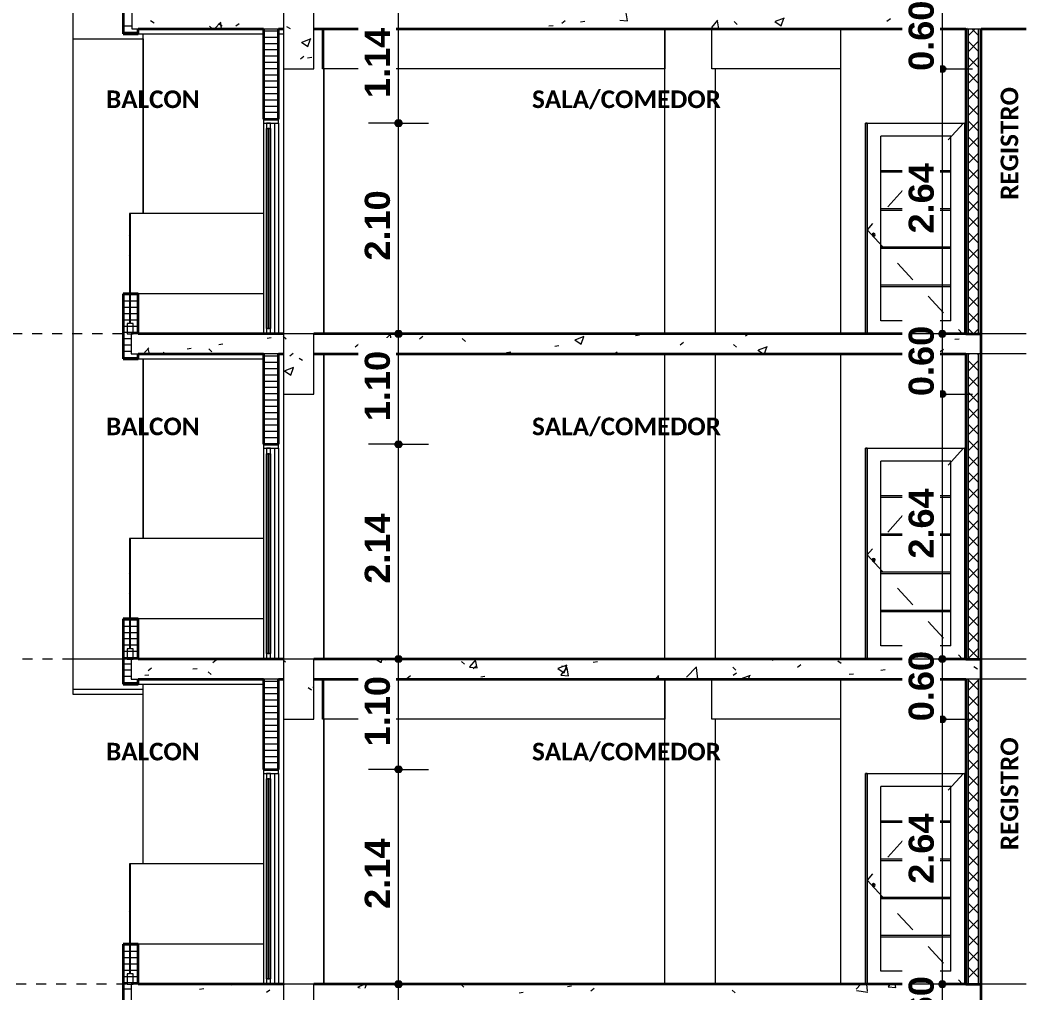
# Model space of a CAD drawing. Header units: metres. Extents: x -144 to 1000, y -717 to 29.
# Drawn here: x 273.86 to 283.82, y -626.71 to -617.02 of the extents above; entities that cross this region are included whole.
import ezdxf

# ---------------------------------------------------------------- set-up
doc = ezdxf.new("R2010")
doc.units = ezdxf.units.M
doc.linetypes.add('Punto 1 mm', pattern=[0.075, 0, -0.075])
doc.linetypes.add('Trazo', pattern=[0.45, 0.225, -0.225])
doc.layers.get('0').update_dxf_attribs({"color": 1})
for name, color, linetype, lineweight in [('A-ANNO-DIMS', 1, 'Continuous', 9), ('A-DETL-GENF', 1, 'Continuous', 9), ('A-DETL-THIN', 1, 'Continuous', 9), ('A-DOOR', 1, 'Continuous', 9), ('A-DOOR-FRAM', 1, 'Continuous', 9), ('A-DOOR-GLAZ', 1, 'Continuous', 9), ('A-DOOR-HDLN', 1, 'Trazo', 20), ('A-FLOR', 2, 'Continuous', 9), ('A-FLOR-HRAL', 1, 'Continuous', 9), ('A-FLOR-LEVL', 51, 'Continuous', 9), ('A-FLOR-MCUT', 7, 'Continuous', 9), ('A-FLOR-PATT', 8, 'Continuous', 50), ('A-WALL', 4, 'Continuous', 9), ('G-ANNO-TEXT', 2, 'Continuous', 9), ('S-BEAM', 1, 'Continuous', 9), ('S-COLS', 7, 'Continuous', 9)]:
    doc.layers.add(name, color=color, linetype=linetype, lineweight=lineweight)
doc.layers.add('A-WALL-PATT', color=7, linetype='Continuous', lineweight=35, true_color=0x9c9c9c)
doc.styles.add('Arial Black_B', font='ariblk.ttf', dxfattribs={"width": 0.9, "height": 0.1875})
doc.styles.add('Calibri_B_1', font='calibrib.ttf', dxfattribs={"height": 0.135})
pattern_1 = [(45, (282.0061, -648.2254), (-0.561266, 0.561266), []), (45, (282.2045, -648.2254), (0, 1.122532), []), (45, (281.8077, -648.2254), (0, 1.122532), [])]

# ---------------------------------------------------------------- blocks, each defined once
blk = doc.blocks.new('ololo')
at = {"layer": 'A-ANNO-DIMS', "lineweight": 25, "true_color": 0x008000}
h = blk.add_hatch(color=96, dxfattribs=at)
edge = h.paths.add_edge_path()
edge.add_arc((283.0491, -617.5054), 0.0312, 0, 360)
h = blk.add_hatch(color=96, dxfattribs=at)
edge = h.paths.add_edge_path()
edge.add_arc((283.0491, -617.5054), 0.0312, 0, 360)
at = {"layer": 'A-ANNO-DIMS', "lineweight": 25}
h = blk.add_hatch(color=256, dxfattribs=at)
edge = h.paths.add_edge_path()
edge.add_arc((277.6287, -618.0454), 0.0312, 0, 360)
h = blk.add_hatch(color=256, dxfattribs=at)
edge = h.paths.add_edge_path()
edge.add_arc((277.6287, -618.0454), 0.0312, 0, 360)
h = blk.add_hatch(color=256, dxfattribs=at)
edge = h.paths.add_edge_path()
edge.add_arc((277.6287, -620.1454), 0.0312, 0, 360)
at = {"layer": 'A-ANNO-DIMS', "lineweight": 25, "true_color": 0x008000}
h = blk.add_hatch(color=96, dxfattribs=at)
edge = h.paths.add_edge_path()
edge.add_arc((283.0491, -620.1454), 0.0312, 0, 360)
h = blk.add_hatch(color=96, dxfattribs=at)
edge = h.paths.add_edge_path()
edge.add_arc((283.0491, -620.7454), 0.0312, 0, 360)
h = blk.add_hatch(color=96, dxfattribs=at)
edge = h.paths.add_edge_path()
edge.add_arc((283.0491, -620.7454), 0.0312, 0, 360)
at = {"layer": 'A-ANNO-DIMS', "lineweight": 25}
h = blk.add_hatch(color=256, dxfattribs=at)
edge = h.paths.add_edge_path()
edge.add_arc((277.6287, -621.2454), 0.0312, 0, 360)
h = blk.add_hatch(color=256, dxfattribs=at)
edge = h.paths.add_edge_path()
edge.add_arc((277.6287, -621.2454), 0.0312, 0, 360)
h = blk.add_hatch(color=256, dxfattribs=at)
edge = h.paths.add_edge_path()
edge.add_arc((277.6287, -623.3854), 0.0312, 0, 360)
at = {"layer": 'A-ANNO-DIMS', "lineweight": 25, "true_color": 0x008000}
h = blk.add_hatch(color=96, dxfattribs=at)
edge = h.paths.add_edge_path()
edge.add_arc((283.0491, -623.3854), 0.0312, 0, 360)
h = blk.add_hatch(color=96, dxfattribs=at)
edge = h.paths.add_edge_path()
edge.add_arc((283.0491, -623.9854), 0.0312, 0, 360)
h = blk.add_hatch(color=96, dxfattribs=at)
edge = h.paths.add_edge_path()
edge.add_arc((283.0491, -623.9854), 0.0312, 0, 360)
at = {"layer": 'A-ANNO-DIMS', "lineweight": 25}
h = blk.add_hatch(color=256, dxfattribs=at)
edge = h.paths.add_edge_path()
edge.add_arc((277.6287, -624.4854), 0.0312, 0, 360)
h = blk.add_hatch(color=256, dxfattribs=at)
edge = h.paths.add_edge_path()
edge.add_arc((277.6287, -624.4854), 0.0312, 0, 360)
h = blk.add_hatch(color=256, dxfattribs=at)
edge = h.paths.add_edge_path()
edge.add_arc((277.6287, -626.6254), 0.0312, 0, 360)
at = {"layer": 'A-ANNO-DIMS', "lineweight": 25, "true_color": 0x008000}
h = blk.add_hatch(color=96, dxfattribs=at)
edge = h.paths.add_edge_path()
edge.add_arc((283.0491, -626.6254), 0.0312, 0, 360)
at = {"layer": 'A-FLOR-HRAL', "true_color": 0x808080}
h = blk.add_hatch(dxfattribs=at)
h.set_pattern_fill('FP_107', color=8, style=0, pattern_type=2)
h.set_pattern_definition(pattern_1)
h.paths.add_polyline_path([(274.9506, -619.7454), (274.9593, -619.7454), (274.9593, -618.9454), (274.9473, -618.9454), (274.9473, -619.7454)])
h = blk.add_hatch(dxfattribs=at)
h.set_pattern_fill('FP_107', color=8, style=0, pattern_type=2)
h.set_pattern_definition(pattern_1)
h.paths.add_polyline_path([(274.9506, -622.9854), (274.9593, -622.9854), (274.9593, -622.1854), (274.9473, -622.1854), (274.9473, -622.9854)])
h = blk.add_hatch(dxfattribs=at)
h.set_pattern_fill('FP_107', color=8, style=0, pattern_type=2)
h.set_pattern_definition(pattern_1)
h.paths.add_polyline_path([(274.9506, -626.2254), (274.9593, -626.2254), (274.9593, -625.4254), (274.9473, -625.4254), (274.9473, -626.2254)])
at = {"layer": 'A-WALL-PATT', "true_color": 0x747474}
for points in [[(283.2839, -620.1454), (283.3089, -620.1454), (283.3089, -617.1054), (283.2839, -617.1054), (283.2839, -620.0481)], [(283.3064, -623.3854), (283.3089, -623.3854), (283.3089, -620.3454), (283.2839, -620.3454), (283.2839, -623.3854)], [(283.2839, -626.6254), (283.3089, -626.6254), (283.3089, -623.5854), (283.2839, -623.5854), (283.2839, -626.2586)]]:
    blk.add_hatch(color=8, dxfattribs=at).paths.add_polyline_path(points)
at = {"layer": 'A-WALL-PATT', "lineweight": 5, "true_color": 0x747474}
for points in [[(283.4339, -620.1454), (283.4339, -617.1054), (283.4089, -617.1054), (283.4089, -620.1454)], [(283.4339, -623.3854), (283.4339, -620.3454), (283.4089, -620.3454), (283.4089, -623.3854)], [(283.4339, -626.6254), (283.4339, -623.5854), (283.4089, -623.5854), (283.4089, -626.6254)]]:
    blk.add_hatch(color=8, dxfattribs=at).paths.add_polyline_path(points)
at = {"layer": 'A-ANNO-DIMS'}
for p, q in [((277.6287, -618.0454), (277.6287, -616.9054)), ((277.6287, -618.0454), (277.3287, -618.0454)), ((277.6287, -618.0454), (277.3287, -618.0454)), ((277.6287, -618.0454), (277.9287, -618.0454)), ((277.6287, -618.0454), (277.9287, -618.0454)), ((277.6287, -620.1454), (277.3287, -620.1454)), ((277.6287, -621.2454), (277.6287, -620.1454)), ((277.6287, -620.1454), (277.9287, -620.1454)), ((277.6287, -621.2454), (277.3287, -621.2454)), ((277.6287, -621.2454), (277.3287, -621.2454)), ((277.6287, -621.2454), (277.9287, -621.2454)), ((277.6287, -621.2454), (277.9287, -621.2454)), ((277.6287, -623.3854), (277.3287, -623.3854)), ((277.6287, -624.4854), (277.6287, -623.3854)), ((277.6287, -623.3854), (277.9287, -623.3854)), ((277.6287, -624.4854), (277.3287, -624.4854)), ((277.6287, -624.4854), (277.3287, -624.4854)), ((277.6287, -624.4854), (277.9287, -624.4854)), ((277.6287, -624.4854), (277.9287, -624.4854)), ((277.6287, -626.6254), (277.3287, -626.6254)), ((277.6287, -627.7254), (277.6287, -626.6254)), ((277.6287, -626.6254), (277.9287, -626.6254))]:
    blk.add_line(p, q, dxfattribs=at)
at = {"layer": 'A-ANNO-DIMS', "color": 96, "true_color": 0x008000}
for p, q in [((283.0491, -617.5054), (283.0491, -616.9054)), ((283.0491, -617.5054), (282.7491, -617.5054)), ((283.0491, -617.5054), (282.7491, -617.5054)), ((283.0491, -617.5054), (283.3491, -617.5054)), ((283.0491, -617.5054), (283.3491, -617.5054)), ((283.0491, -620.1454), (282.7491, -620.1454)), ((283.0491, -620.7454), (283.0491, -620.1454)), ((283.0491, -620.1454), (283.3491, -620.1454)), ((283.0491, -620.7454), (282.7491, -620.7454)), ((283.0491, -620.7454), (282.7491, -620.7454)), ((283.0491, -620.7454), (283.3491, -620.7454)), ((283.0491, -620.7454), (283.3491, -620.7454)), ((283.0491, -623.3854), (282.7491, -623.3854)), ((283.0491, -623.9854), (283.0491, -623.3854)), ((283.0491, -623.3854), (283.3491, -623.3854)), ((283.0491, -623.9854), (282.7491, -623.9854)), ((283.0491, -623.9854), (282.7491, -623.9854)), ((283.0491, -623.9854), (283.3491, -623.9854)), ((283.0491, -623.9854), (283.3491, -623.9854)), ((283.0491, -626.6254), (282.7491, -626.6254)), ((283.0491, -627.2254), (283.0491, -626.6254)), ((283.0491, -626.6254), (283.3491, -626.6254))]:
    blk.add_line(p, q, dxfattribs=at)
at = {"layer": 'A-ANNO-DIMS', "color": 96, "lineweight": 25, "true_color": 0x008000}
for centre in [(283.0491, -617.5054), (283.0491, -617.5054), (283.0491, -620.1454), (283.0491, -620.7454), (283.0491, -620.7454), (283.0491, -623.3854), (283.0491, -623.9854), (283.0491, -623.9854), (283.0491, -626.6254)]:
    blk.add_circle(centre, 0.0312, dxfattribs=at)
at = {"layer": 'A-ANNO-DIMS', "lineweight": 25}
for centre in [(277.6287, -618.0454), (277.6287, -618.0454), (277.6287, -620.1454), (277.6287, -621.2454), (277.6287, -621.2454), (277.6287, -623.3854), (277.6287, -624.4854), (277.6287, -624.4854), (277.6287, -626.6254)]:
    blk.add_circle(centre, 0.0312, dxfattribs=at)
at = {"layer": 'A-DETL-GENF'}
for p, q in [((276.5136, -617.0814), (276.5489, -617.1039)), ((276.6622, -617.2393), (276.7253, -617.2819)), ((276.6677, -617.2372), (276.7566, -617.2031)), ((276.7256, -617.2822), (276.7513, -617.2054)), ((276.6525, -617.4046), (276.6857, -617.3791)), ((276.7219, -617.3936), (276.7634, -617.3882)), ((276.4838, -620.1723), (276.5097, -620.1961)), ((276.5444, -620.364), (276.5776, -620.3385)), ((276.6376, -620.3865), (276.6729, -620.409)), ((276.7831, -620.4466), (276.7839, -620.4473)), ((276.4932, -620.5135), (276.5564, -620.5561)), ((276.498, -620.5116), (276.587, -620.4775)), ((276.5566, -620.5563), (276.5823, -620.4796)), ((276.4838, -623.3956), (276.5022, -623.4125)), ((276.727, -623.6696), (276.7624, -623.6921)), ((276.7756, -623.663), (276.7839, -623.6706)), ((276.4909, -626.6254), (276.4947, -626.6289))]:
    blk.add_line(p, q, dxfattribs=at)
at = {"layer": 'A-DETL-THIN'}
for p, q in [((276.4838, -616.9054), (276.4838, -617.5054)), ((276.7839, -617.5054), (276.7839, -616.9054)), ((276.4838, -617.5054), (276.7839, -617.5054)), ((276.7839, -620.1454), (276.4838, -620.1454)), ((276.4838, -620.1454), (276.4838, -620.7454)), ((276.7839, -620.7454), (276.7839, -620.1454)), ((276.4838, -620.7454), (276.7839, -620.7454)), ((276.7839, -623.3854), (276.4838, -623.3854)), ((276.4838, -623.3854), (276.4838, -623.9854)), ((276.7839, -623.9854), (276.7839, -623.3854)), ((276.4838, -623.9854), (276.7839, -623.9854)), ((276.7839, -626.6254), (276.4838, -626.6254)), ((276.4838, -626.6254), (276.4838, -627.2254)), ((276.7839, -627.2254), (276.7839, -626.6254))]:
    blk.add_line(p, q, dxfattribs=at)
at = {"layer": 'A-DOOR'}
for p, q in [((282.2988, -618.0454), (283.2688, -618.0454)), ((282.2988, -618.0454), (282.2988, -620.1454)), ((283.2688, -618.0454), (283.2688, -620.1454)), ((283.1338, -618.1754), (282.4338, -618.1754)), ((282.4338, -620.0154), (282.4338, -618.1754)), ((283.1338, -620.0154), (283.1338, -618.1754)), ((283.1338, -618.5204), (282.4338, -618.5204)), ((283.1338, -618.5354), (282.4338, -618.5354)), ((283.1338, -618.9004), (282.4338, -618.9004)), ((283.1338, -618.9154), (282.4338, -618.9154)), ((283.1338, -619.2804), (282.4338, -619.2804)), ((283.1338, -619.2954), (282.4338, -619.2954)), ((283.1338, -619.6604), (282.4338, -619.6604)), ((283.1338, -619.6754), (282.4338, -619.6754)), ((283.1338, -620.0154), (282.4338, -620.0154)), ((282.2988, -621.2854), (283.2688, -621.2854)), ((282.2988, -621.2854), (282.2988, -623.3854)), ((283.2688, -621.2854), (283.2688, -623.3854)), ((283.1338, -621.4154), (282.4338, -621.4154)), ((282.4338, -623.2554), (282.4338, -621.4154)), ((283.1338, -623.2554), (283.1338, -621.4154)), ((283.1338, -621.7604), (282.4338, -621.7604)), ((283.1338, -621.7754), (282.4338, -621.7754)), ((283.1338, -622.1404), (282.4338, -622.1404)), ((283.1338, -622.1554), (282.4338, -622.1554)), ((283.1338, -622.5204), (282.4338, -622.5204)), ((283.1338, -622.5354), (282.4338, -622.5354)), ((283.1338, -622.9004), (282.4338, -622.9004)), ((283.1338, -622.9154), (282.4338, -622.9154)), ((283.1338, -623.2554), (282.4338, -623.2554)), ((282.2988, -624.5254), (283.2688, -624.5254)), ((282.2988, -624.5254), (282.2988, -626.6254)), ((283.2688, -624.5254), (283.2688, -626.6254)), ((283.1338, -624.6554), (282.4338, -624.6554)), ((282.4338, -626.4954), (282.4338, -624.6554)), ((283.1338, -626.4954), (283.1338, -624.6554)), ((283.1338, -625.0004), (282.4338, -625.0004)), ((283.1338, -625.0154), (282.4338, -625.0154)), ((283.1338, -625.3804), (282.4338, -625.3804)), ((283.1338, -625.3954), (282.4338, -625.3954)), ((283.1338, -625.7604), (282.4338, -625.7604)), ((283.1338, -625.7754), (282.4338, -625.7754)), ((283.1338, -626.1404), (282.4338, -626.1404)), ((283.1338, -626.1554), (282.4338, -626.1554)), ((283.1338, -626.4954), (282.4338, -626.4954))]:
    blk.add_line(p, q, dxfattribs=at)
for centre, radius, start, end in [((282.3638, -619.1583), 0.015, 90, 270), ((282.3638, -619.1583), 0.005, 90, 270), ((282.3638, -619.1583), 0.015, 270, 90), ((282.3638, -619.1583), 0.005, 270, 90), ((282.3638, -622.3983), 0.015, 90, 270), ((282.3638, -622.3983), 0.005, 90, 270), ((282.3638, -622.3983), 0.015, 270, 90), ((282.3638, -622.3983), 0.005, 270, 90), ((282.3638, -625.6383), 0.015, 90, 270), ((282.3638, -625.6383), 0.005, 90, 270), ((282.3638, -625.6383), 0.015, 270, 90), ((282.3638, -625.6383), 0.005, 270, 90)]:
    blk.add_arc(centre, radius, start, end, dxfattribs=at)
at = {"layer": 'A-DOOR-FRAM', "lineweight": 15}
for p, q in [((276.4338, -618.0054), (276.2838, -618.0054)), ((276.2838, -618.0054), (276.2838, -618.0454)), ((276.2838, -618.0454), (276.4338, -618.0454)), ((276.3538, -618.0454), (276.3138, -618.0454)), ((276.3138, -618.0454), (276.3138, -618.1004)), ((276.3538, -618.1004), (276.3538, -618.0454)), ((276.4338, -618.0454), (276.4338, -618.0054)), ((276.3138, -618.1004), (276.3538, -618.1004)), ((276.3538, -620.0904), (276.3138, -620.0904)), ((276.3138, -620.0904), (276.3138, -620.1454)), ((276.3138, -620.1454), (276.3538, -620.1454)), ((276.3538, -620.1454), (276.3538, -620.0904)), ((276.4338, -621.2454), (276.2838, -621.2454)), ((276.2838, -621.2454), (276.2838, -621.2854)), ((276.4338, -621.2854), (276.4338, -621.2454)), ((276.2838, -621.2854), (276.4338, -621.2854)), ((276.3538, -621.2854), (276.3138, -621.2854)), ((276.3138, -621.2854), (276.3138, -621.3404)), ((276.3138, -621.3404), (276.3538, -621.3404)), ((276.3538, -621.3404), (276.3538, -621.2854)), ((276.3538, -623.3304), (276.3138, -623.3304)), ((276.3138, -623.3304), (276.3138, -623.3854)), ((276.3538, -623.3854), (276.3538, -623.3304)), ((276.3138, -623.3854), (276.3538, -623.3854)), ((276.4338, -624.4854), (276.2838, -624.4854)), ((276.2838, -624.4854), (276.2838, -624.5254)), ((276.2838, -624.5254), (276.4338, -624.5254)), ((276.3538, -624.5254), (276.3138, -624.5254)), ((276.3138, -624.5254), (276.3138, -624.5804)), ((276.3538, -624.5804), (276.3538, -624.5254)), ((276.4338, -624.5254), (276.4338, -624.4854)), ((276.3138, -624.5804), (276.3538, -624.5804)), ((276.3538, -626.5704), (276.3138, -626.5704)), ((276.3138, -626.5704), (276.3138, -626.6254)), ((276.3138, -626.6254), (276.3538, -626.6254)), ((276.3538, -626.6254), (276.3538, -626.5704))]:
    blk.add_line(p, q, dxfattribs=at)
at = {"layer": 'A-DOOR-FRAM'}
for p, q in [((276.2838, -618.0454), (276.2838, -620.1454)), ((276.3938, -618.0454), (276.3938, -620.1454)), ((276.4338, -618.0454), (276.4338, -620.1454)), ((282.2838, -618.0454), (282.2838, -620.1454)), ((282.2988, -618.0454), (282.2838, -618.0454)), ((283.2838, -618.0454), (283.2688, -618.0454)), ((283.2838, -620.1454), (283.2838, -618.0454)), ((276.3138, -620.0904), (276.3138, -618.1004)), ((276.3538, -618.1004), (276.3538, -620.0904)), ((276.2838, -621.2854), (276.2838, -623.3854)), ((276.3138, -623.3304), (276.3138, -621.3404)), ((276.3538, -621.3404), (276.3538, -623.3304)), ((276.3938, -621.2854), (276.3938, -623.3854)), ((276.4338, -621.2854), (276.4338, -623.3854)), ((282.2838, -621.2854), (282.2838, -623.3854)), ((282.2988, -621.2854), (282.2838, -621.2854)), ((283.2838, -621.2854), (283.2688, -621.2854)), ((283.2838, -623.3854), (283.2838, -621.2854)), ((276.2838, -624.5254), (276.2838, -626.6254)), ((276.3938, -624.5254), (276.3938, -626.6254)), ((276.4338, -624.5254), (276.4338, -626.6254)), ((282.2838, -624.5254), (282.2838, -626.6254)), ((282.2988, -624.5254), (282.2838, -624.5254)), ((283.2838, -624.5254), (283.2688, -624.5254)), ((283.2838, -626.6254), (283.2838, -624.5254)), ((276.3138, -626.5704), (276.3138, -624.5804)), ((276.3538, -624.5804), (276.3538, -626.5704))]:
    blk.add_line(p, q, dxfattribs=at)
at = {"layer": 'A-DOOR-GLAZ'}
for p, q in [((276.3404, -618.1004), (276.3271, -618.1004)), ((276.3271, -618.1004), (276.3271, -620.0904)), ((276.3404, -620.0904), (276.3404, -618.1004)), ((276.3271, -620.0904), (276.3404, -620.0904)), ((276.3404, -621.3404), (276.3271, -621.3404)), ((276.3271, -621.3404), (276.3271, -623.3304)), ((276.3404, -623.3304), (276.3404, -621.3404)), ((276.3271, -623.3304), (276.3404, -623.3304)), ((276.3404, -624.5804), (276.3271, -624.5804)), ((276.3271, -624.5804), (276.3271, -626.5704)), ((276.3404, -626.5704), (276.3404, -624.5804)), ((276.3271, -626.5704), (276.3404, -626.5704))]:
    blk.add_line(p, q, dxfattribs=at)
at = {"layer": 'A-DOOR-HDLN'}
for p, q in [((283.2588, -618.0454), (282.2988, -619.1074)), ((282.2988, -619.1074), (283.2488, -620.1454)), ((283.2588, -621.2854), (282.2988, -622.3474)), ((282.2988, -622.3474), (283.2488, -623.3854)), ((283.2588, -624.5254), (282.2988, -625.5874)), ((282.2988, -625.5874), (283.2488, -626.6254))]:
    blk.add_line(p, q, dxfattribs=at)
at = {"layer": 'A-FLOR', "lineweight": 35}
for p, q in [((275.0338, -617.1054), (276.2838, -617.1054)), ((276.4338, -617.1054), (276.4838, -617.1054)), ((276.7839, -617.1054), (283.2839, -617.1054)), ((283.4339, -617.1054), (283.884, -617.1054)), ((276.4838, -620.1454), (275.0338, -620.1454)), ((283.2839, -620.1454), (276.7839, -620.1454)), ((283.4339, -620.3454), (283.4339, -620.1454)), ((275.0338, -620.3454), (276.2838, -620.3454)), ((276.4338, -620.3454), (276.4838, -620.3454)), ((276.7839, -620.3454), (283.2839, -620.3454)), ((276.4838, -623.3854), (275.0338, -623.3854)), ((283.2839, -623.3854), (276.7839, -623.3854)), ((283.4339, -623.5854), (283.4339, -623.3854)), ((275.0338, -623.5854), (276.2838, -623.5854)), ((276.4338, -623.5854), (276.4838, -623.5854)), ((276.7839, -623.5854), (283.2839, -623.5854)), ((276.4838, -626.6254), (275.0338, -626.6254)), ((283.2839, -626.6254), (276.7839, -626.6254)), ((283.4339, -626.8254), (283.4339, -626.6254))]:
    blk.add_line(p, q, dxfattribs=at)
at = {"layer": 'A-FLOR'}
for p, q in [((283.884, -620.3454), (283.4339, -620.3454)), ((283.884, -623.5854), (283.4339, -623.5854))]:
    blk.add_line(p, q, dxfattribs=at)
at = {"layer": 'A-FLOR-HRAL'}
for p, q in [((274.9593, -618.9454), (274.9473, -618.9454)), ((274.9473, -618.9454), (274.9473, -620.0434)), ((274.9593, -620.0434), (274.9593, -618.9454)), ((276.2838, -618.9454), (274.9593, -618.9454)), ((274.9473, -620.0434), (274.9233, -620.0434)), ((274.9233, -620.0434), (274.9233, -620.1454)), ((274.9833, -620.0434), (274.9593, -620.0434)), ((274.9833, -620.1454), (274.9833, -620.0434)), ((274.9233, -620.1454), (274.9833, -620.1454)), ((274.9593, -622.1854), (274.9473, -622.1854)), ((274.9473, -622.1854), (274.9473, -623.2834)), ((274.9593, -623.2834), (274.9593, -622.1854)), ((276.2838, -622.1854), (274.9593, -622.1854)), ((274.9473, -623.2834), (274.9233, -623.2834)), ((274.9233, -623.2834), (274.9233, -623.3854)), ((274.9833, -623.2834), (274.9593, -623.2834)), ((274.9833, -623.3854), (274.9833, -623.2834)), ((274.9233, -623.3854), (274.9833, -623.3854)), ((274.9593, -625.4254), (274.9473, -625.4254)), ((274.9473, -625.4254), (274.9473, -626.5234)), ((274.9593, -626.5234), (274.9593, -625.4254)), ((276.2838, -625.4254), (274.9593, -625.4254)), ((274.9473, -626.5234), (274.9233, -626.5234)), ((274.9233, -626.5234), (274.9233, -626.6254)), ((274.9833, -626.5234), (274.9593, -626.5234)), ((274.9833, -626.6254), (274.9833, -626.5234)), ((274.9233, -626.6254), (274.9833, -626.6254))]:
    blk.add_line(p, q, dxfattribs=at)
at = {"layer": 'A-FLOR-LEVL', "color": 251, "linetype": 'Punto 1 mm', "true_color": 0x6c6c6c}
for p, q in [((283.6771, -620.1454), (267.1384, -620.1454)), ((276.9803, -623.3854), (267.1384, -623.3854)), ((278.7181, -626.6254), (267.3522, -626.6254))]:
    blk.add_line(p, q, dxfattribs=at)
at = {"layer": 'A-FLOR-MCUT'}
for p, q in [((274.9698, -616.9054), (274.9698, -617.1054)), ((274.9698, -617.1054), (275.0338, -617.1054)), ((276.2838, -617.1054), (276.4338, -617.1054)), ((283.2839, -617.1054), (283.4339, -617.1054)), ((275.0338, -620.1454), (274.965, -620.1454)), ((274.965, -620.1454), (274.965, -620.3454)), ((274.965, -620.3454), (275.0338, -620.3454)), ((275.0338, -623.3854), (274.965, -623.3854)), ((274.965, -623.3854), (274.965, -623.5854)), ((274.965, -623.5854), (275.0338, -623.5854)), ((275.0338, -626.6254), (274.965, -626.6254)), ((274.965, -626.6254), (274.965, -626.8254))]:
    blk.add_line(p, q, dxfattribs=at)
at = {"layer": 'A-FLOR-PATT', "color": 8, "lineweight": 5, "true_color": 0x828282}
for p, q in [((279.9109, -617.0268), (279.8962, -616.9472)), ((275.1577, -617.0241), (275.193, -617.0467)), ((275.7945, -617.1054), (275.8565, -617.0408)), ((275.8356, -617.0528), (275.871, -617.0753)), ((275.8642, -617.1054), (275.8574, -617.0474)), ((276.0085, -617.0769), (276.0417, -617.0514)), ((279.2579, -617.0491), (279.2911, -617.0236)), ((279.4429, -617.0354), (279.4844, -617.03)), ((279.8348, -617.0198), (279.9107, -617.0265)), ((280.751, -617.0932), (280.8122, -617.0203)), ((280.8216, -617.1054), (280.8071, -617.0269)), ((280.9734, -617.034), (281.0043, -617.0623)), ((281.3796, -617.0331), (281.4427, -617.0757)), ((281.3858, -617.0308), (281.4747, -616.9966)), ((281.4429, -617.076), (281.4687, -616.9993)), ((282.4967, -617.0294), (282.53, -617.0039)), ((282.7918, -617.0515), (282.8333, -617.046)), ((275.455, -617.1035), (275.4965, -617.0981)), ((275.7457, -617.0785), (275.775, -617.1054)), ((277.5313, -617.1031), (277.5338, -617.1054)), ((279.127, -617.077), (279.1686, -617.0715)), ((280.7457, -617.0995), (280.8127, -617.1054)), ((281.7186, -617.1054), (281.7231, -617.1)), ((281.8622, -617.1054), (281.8703, -617.0991)), ((283.2816, -617.1054), (283.3001, -617.0983)), ((283.2924, -617.1054), (283.2939, -617.101)), ((277.4501, -620.2503), (277.549, -620.1472)), ((277.5637, -620.2735), (277.5496, -620.1529)), ((277.6219, -620.1454), (277.6235, -620.1464)), ((277.6237, -620.1467), (277.6241, -620.1454)), ((279.9901, -620.1618), (280.0316, -620.1563)), ((281.0875, -620.1654), (281.1136, -620.1454)), ((281.7307, -620.1454), (281.738, -620.1521)), ((275.8373, -620.2516), (275.8789, -620.2461)), ((276.3183, -620.1883), (276.3599, -620.1828)), ((276.4788, -620.1678), (276.4838, -620.1723)), ((277.1966, -620.2745), (277.2299, -620.249)), ((277.8381, -620.1932), (277.8714, -620.1677)), ((278.2644, -620.1923), (278.2953, -620.2207)), ((279.3854, -620.2056), (279.4486, -620.2482)), ((279.3908, -620.2036), (279.4797, -620.1694)), ((279.4488, -620.2485), (279.4746, -620.1717)), ((280.4354, -620.2548), (280.4687, -620.2293)), ((280.9665, -620.2509), (280.9974, -620.2792)), ((282.8577, -620.2412), (282.8993, -620.2357)), ((283.1741, -620.1996), (283.2156, -620.1941)), ((275.0888, -620.3453), (275.14, -620.2843)), ((275.1457, -620.3452), (275.1355, -620.2901)), ((275.2817, -620.3292), (275.3065, -620.3451)), ((275.5216, -620.2932), (275.5631, -620.2877)), ((275.7382, -620.2949), (275.7691, -620.3232)), ((277.4564, -620.2708), (277.5693, -620.2883)), ((277.5238, -620.3195), (277.552, -620.3454)), ((278.7052, -620.331), (278.7468, -620.3255)), ((279.1862, -620.2677), (279.2277, -620.2622)), ((279.7819, -620.3454), (279.8091, -620.3245)), ((281.2106, -620.3073), (281.2671, -620.3454)), ((281.2161, -620.3052), (281.3051, -620.271)), ((281.2756, -620.3454), (281.2997, -620.2734)), ((282.0664, -620.3454), (282.0956, -620.3415)), ((283.0252, -620.3222), (283.0585, -620.2967)), ((275.7768, -623.4185), (275.8101, -623.393)), ((276.4726, -623.3854), (276.4838, -623.3956)), ((277.4023, -623.3854), (277.4545, -623.4206)), ((277.4246, -623.388), (277.5005, -623.3947)), ((277.4547, -623.4209), (277.4666, -623.3854)), ((277.5006, -623.395), (277.4989, -623.3854)), ((278.2569, -623.4087), (278.2878, -623.4371)), ((278.3397, -623.4628), (278.4009, -623.3898)), ((278.4116, -623.4747), (278.3969, -623.3951)), ((279.0263, -623.3907), (279.0332, -623.3854)), ((279.2166, -623.3854), (279.2607, -623.3922)), ((279.2211, -623.478), (279.31, -623.4438)), ((279.2798, -623.5226), (279.3056, -623.4459)), ((279.5685, -623.4158), (279.6101, -623.4103)), ((281.3448, -623.3854), (281.3636, -623.3973)), ((281.6055, -623.4663), (281.6387, -623.4408)), ((282.0062, -623.4035), (282.0416, -623.426)), ((282.6842, -623.4321), (282.7195, -623.4546)), ((282.9174, -623.4318), (282.9589, -623.4263)), ((275.0996, -623.5472), (275.1412, -623.5417)), ((275.1354, -623.4998), (275.1686, -623.4743)), ((275.5806, -623.4838), (275.6222, -623.4784)), ((275.7307, -623.5113), (275.7616, -623.5396)), ((277.5163, -623.5359), (277.5472, -623.5642)), ((278.3355, -623.4677), (278.4114, -623.4744)), ((278.3741, -623.4802), (278.4073, -623.4547)), ((279.2165, -623.4797), (279.2796, -623.5223)), ((279.2506, -623.5425), (279.3118, -623.4695)), ((279.2523, -623.4574), (279.2938, -623.4519)), ((279.3225, -623.5544), (279.3078, -623.4748)), ((280.4984, -623.5672), (280.5974, -623.4641)), ((280.6108, -623.5854), (280.5972, -623.4687)), ((280.9596, -623.4678), (280.9905, -623.4961)), ((280.964, -623.5476), (280.9972, -623.5221)), ((281.0465, -623.5796), (281.1354, -623.5454)), ((282.1199, -623.5368), (282.1614, -623.5313)), ((282.4364, -623.4951), (282.478, -623.4896)), ((283.3621, -623.4607), (283.3975, -623.4833)), ((277.7146, -623.5754), (277.7478, -623.5499)), ((278.4485, -623.5632), (278.4901, -623.5577)), ((279.2464, -623.5474), (279.3223, -623.5541)), ((280.1924, -623.5854), (280.2227, -623.5492)), ((280.2244, -623.5854), (280.2187, -623.5545)), ((280.5029, -623.5849), (280.5061, -623.5854)), ((281.0416, -623.5814), (281.0475, -623.5854)), ((281.118, -623.5854), (281.1307, -623.5476)), ((275.9629, -626.6319), (276.0045, -626.6265)), ((277.2261, -626.6507), (277.2921, -626.6254)), ((277.2857, -626.695), (277.3091, -626.6254)), ((278.2497, -626.6254), (278.2803, -626.6535)), ((282.191, -626.6736), (282.2373, -626.6254)), ((282.3035, -626.6948), (282.2954, -626.6254)), ((282.5115, -626.648), (282.5304, -626.6254)), ((282.5839, -626.6594), (282.5776, -626.6254)), ((275.6468, -626.6736), (275.6884, -626.6681)), ((276.3128, -626.7056), (276.346, -626.6801)), ((277.2224, -626.6521), (277.2855, -626.6947)), ((278.8308, -626.7113), (278.8724, -626.7058)), ((279.3118, -626.648), (279.3534, -626.6425)), ((279.5442, -626.6916), (279.5775, -626.6661)), ((280.9527, -626.6847), (280.9836, -626.7131)), ((282.1942, -626.6888), (282.3072, -626.7063)), ((282.5078, -626.6523), (282.5837, -626.659)), ((282.7936, -626.6638), (282.8269, -626.6383))]:
    blk.add_line(p, q, dxfattribs=at)
at = {"layer": 'A-WALL', "lineweight": 35}
for p, q in [((274.8838, -616.5054), (274.8838, -617.1554)), ((274.8838, -617.1554), (275.0338, -617.1554)), ((275.0338, -617.1554), (275.0338, -617.1054)), ((276.2838, -617.1054), (276.2838, -618.0054)), ((276.4338, -618.0054), (276.4338, -617.1054)), ((283.2839, -617.1054), (283.2839, -620.1454)), ((283.4339, -620.1454), (283.4339, -617.1054)), ((276.2838, -618.0054), (276.4338, -618.0054)), ((275.0338, -619.7454), (274.8838, -619.7454)), ((274.8838, -619.7454), (274.8838, -620.3954)), ((275.0338, -620.1454), (275.0338, -619.7454)), ((283.2839, -620.1454), (283.4339, -620.1454)), ((275.0338, -620.3954), (275.0338, -620.3454)), ((276.2838, -620.3454), (276.2838, -621.2454)), ((276.4338, -621.2454), (276.4338, -620.3454)), ((283.2839, -620.3454), (283.2839, -623.3854)), ((283.4339, -623.3854), (283.4339, -620.3454)), ((274.8838, -620.3954), (275.0338, -620.3954)), ((276.2838, -621.2454), (276.4338, -621.2454)), ((275.0338, -622.9854), (274.8838, -622.9854)), ((274.8838, -622.9854), (274.8838, -623.6354)), ((275.0338, -623.3854), (275.0338, -622.9854)), ((283.2839, -623.3854), (283.4339, -623.3854)), ((274.8838, -623.6354), (275.0338, -623.6354)), ((275.0338, -623.6354), (275.0338, -623.5854)), ((276.2838, -623.5854), (276.2838, -624.4854)), ((276.4338, -624.4854), (276.4338, -623.5854)), ((283.2839, -623.5854), (283.2839, -626.6254)), ((283.4339, -626.6254), (283.4339, -623.5854)), ((276.2838, -624.4854), (276.4338, -624.4854)), ((275.0338, -626.2254), (274.8838, -626.2254)), ((274.8838, -626.2254), (274.8838, -626.8754)), ((275.0338, -626.6254), (275.0338, -626.2254)), ((283.2839, -626.6254), (283.4339, -626.6254))]:
    blk.add_line(p, q, dxfattribs=at)
at = {"layer": 'A-WALL'}
for p, q in [((274.3837, -616.9054), (274.3837, -617.2054)), ((275.0338, -617.1554), (276.2838, -617.1554)), ((275.0839, -617.2054), (275.0839, -617.1554)), ((275.0839, -618.9454), (275.0839, -617.1554)), ((276.4338, -617.1554), (276.4838, -617.1554)), ((280.2839, -620.1454), (280.2839, -617.1054)), ((282.0336, -617.1054), (282.0336, -620.1454)), ((283.3089, -620.1454), (283.3089, -617.1054)), ((283.4089, -620.1454), (283.4089, -617.1054)), ((274.3837, -617.2054), (275.0839, -617.2054)), ((274.3837, -617.2054), (274.3837, -623.3854)), ((274.3837, -617.2054), (275.0839, -617.2054)), ((275.0839, -617.2054), (275.0839, -618.9454)), ((276.4865, -620.1454), (276.4865, -617.5054)), ((276.8839, -617.5054), (276.8839, -620.1454)), ((280.7839, -617.5054), (280.7839, -620.1454)), ((282.2838, -620.1454), (282.2838, -618.0454)), ((282.2838, -618.0454), (282.2988, -618.0454)), ((283.2688, -618.0454), (283.2838, -618.0454)), ((276.2838, -619.7454), (275.0338, -619.7454)), ((283.884, -620.1454), (283.4339, -620.1454)), ((276.4338, -620.3454), (276.2838, -620.3454)), ((276.8839, -620.3454), (276.8839, -623.3854)), ((280.2839, -623.3854), (280.2839, -620.3454)), ((280.7839, -620.3454), (280.7839, -623.3854)), ((282.0336, -620.3454), (282.0336, -623.3854)), ((283.4339, -620.3454), (283.2839, -620.3454)), ((283.3089, -623.3854), (283.3089, -620.3454)), ((283.4089, -623.3854), (283.4089, -620.3454)), ((275.0338, -620.3954), (276.2838, -620.3954)), ((275.0839, -620.3954), (275.0839, -622.1854)), ((275.0839, -622.1854), (275.0839, -620.3954)), ((276.4865, -623.3854), (276.4865, -620.7454)), ((282.2838, -623.3854), (282.2838, -621.2854)), ((282.2838, -621.2854), (282.2988, -621.2854)), ((283.2688, -621.2854), (283.2838, -621.2854)), ((276.2838, -622.9854), (275.0338, -622.9854)), ((274.8838, -623.3854), (274.3837, -623.3854)), ((274.8838, -623.3854), (274.3837, -623.3854)), ((274.3837, -623.3854), (274.3837, -623.6854)), ((283.884, -623.3854), (283.4339, -623.3854)), ((275.0338, -623.6354), (276.2838, -623.6354)), ((275.0839, -623.6854), (275.0839, -623.6354)), ((275.0839, -625.4254), (275.0839, -623.6354)), ((276.4338, -623.5854), (276.2838, -623.5854)), ((280.2839, -626.6254), (280.2839, -623.5854)), ((282.0336, -623.5854), (282.0336, -626.6254)), ((283.4339, -623.5854), (283.2839, -623.5854)), ((283.3089, -626.6254), (283.3089, -623.5854)), ((283.4089, -626.6254), (283.4089, -623.5854)), ((274.3837, -623.6854), (274.3837, -623.7346)), ((274.3837, -623.6854), (275.0839, -623.6854)), ((274.3837, -623.7346), (275.0839, -623.7346)), ((276.4865, -626.6254), (276.4865, -623.9854)), ((276.8839, -623.9854), (276.8839, -626.6254)), ((280.7839, -623.9854), (280.7839, -626.6254)), ((282.2838, -626.6254), (282.2838, -624.5254)), ((282.2838, -624.5254), (282.2988, -624.5254)), ((283.2688, -624.5254), (283.2838, -624.5254)), ((276.2838, -626.2254), (275.0338, -626.2254)), ((283.884, -626.6254), (283.4339, -626.6254))]:
    blk.add_line(p, q, dxfattribs=at)
at = {"layer": 'A-WALL-PATT', "color": 8, "lineweight": 5, "true_color": 0x727272}
for p, q in [((274.9698, -617.0804), (274.8838, -617.0804)), ((275.0338, -617.1429), (274.8838, -617.1429)), ((276.2838, -617.1254), (276.4338, -617.1254)), ((276.2838, -617.1879), (276.4338, -617.1879)), ((276.2838, -617.2504), (276.4338, -617.2504)), ((276.2838, -617.3129), (276.4338, -617.3129)), ((276.2838, -617.3754), (276.4338, -617.3754)), ((276.2838, -617.4379), (276.4338, -617.4379)), ((276.2838, -617.5004), (276.4338, -617.5004)), ((276.2838, -617.5629), (276.4338, -617.5629)), ((276.2838, -617.6254), (276.4338, -617.6254)), ((276.2838, -617.6879), (276.4338, -617.6879)), ((276.2838, -617.7504), (276.4338, -617.7504)), ((276.2838, -617.8129), (276.4338, -617.8129)), ((276.2838, -617.8754), (276.4338, -617.8754)), ((276.2838, -617.9379), (276.4338, -617.9379)), ((276.2838, -618.0004), (276.4338, -618.0004)), ((275.0338, -619.7579), (274.8838, -619.7579)), ((275.0338, -619.8204), (274.8838, -619.8204)), ((275.0338, -619.8829), (274.8838, -619.8829)), ((275.0338, -619.9454), (274.8838, -619.9454)), ((275.0338, -620.0079), (274.8838, -620.0079)), ((275.0338, -620.0704), (274.8838, -620.0704)), ((275.0338, -620.1329), (274.8838, -620.1329)), ((274.965, -620.1954), (274.8838, -620.1954)), ((274.965, -620.2579), (274.8838, -620.2579)), ((274.965, -620.3204), (274.8838, -620.3204)), ((275.0338, -620.3829), (274.8838, -620.3829)), ((276.2838, -620.3654), (276.4338, -620.3654)), ((276.2838, -620.4279), (276.4338, -620.4279)), ((276.2838, -620.4904), (276.4338, -620.4904)), ((276.2838, -620.5529), (276.4338, -620.5529)), ((276.2838, -620.6154), (276.4338, -620.6154)), ((276.2838, -620.6779), (276.4338, -620.6779)), ((276.2838, -620.7404), (276.4338, -620.7404)), ((276.2838, -620.8029), (276.4338, -620.8029)), ((276.2838, -620.8654), (276.4338, -620.8654)), ((276.2838, -620.9279), (276.4338, -620.9279)), ((276.2838, -620.9904), (276.4338, -620.9904)), ((276.2838, -621.0529), (276.4338, -621.0529)), ((276.2838, -621.1154), (276.4338, -621.1154)), ((276.2838, -621.1779), (276.4338, -621.1779)), ((276.2838, -621.2404), (276.4338, -621.2404)), ((275.0338, -622.9979), (274.8838, -622.9979)), ((275.0338, -623.0604), (274.8838, -623.0604)), ((275.0338, -623.1229), (274.8838, -623.1229)), ((275.0338, -623.1854), (274.8838, -623.1854)), ((275.0338, -623.2479), (274.8838, -623.2479)), ((275.0338, -623.3104), (274.8838, -623.3104)), ((275.0338, -623.3729), (274.8838, -623.3729)), ((274.965, -623.4354), (274.8838, -623.4354)), ((274.965, -623.4979), (274.8838, -623.4979)), ((274.965, -623.5604), (274.8838, -623.5604)), ((275.0338, -623.6229), (274.8838, -623.6229)), ((276.2838, -623.6054), (276.4338, -623.6054)), ((276.2838, -623.6679), (276.4338, -623.6679)), ((276.2838, -623.7304), (276.4338, -623.7304)), ((276.2838, -623.7929), (276.4338, -623.7929)), ((276.2838, -623.8554), (276.4338, -623.8554)), ((276.2838, -623.9179), (276.4338, -623.9179)), ((276.2838, -623.9804), (276.4338, -623.9804)), ((276.2838, -624.0429), (276.4338, -624.0429)), ((276.2838, -624.1054), (276.4338, -624.1054)), ((276.2838, -624.1679), (276.4338, -624.1679)), ((276.2838, -624.2304), (276.4338, -624.2304)), ((276.2838, -624.2929), (276.4338, -624.2929)), ((276.2838, -624.3554), (276.4338, -624.3554)), ((276.2838, -624.4179), (276.4338, -624.4179)), ((276.2838, -624.4804), (276.4338, -624.4804)), ((275.0338, -626.2379), (274.8838, -626.2379)), ((275.0338, -626.3004), (274.8838, -626.3004)), ((275.0338, -626.3629), (274.8838, -626.3629)), ((275.0338, -626.4254), (274.8838, -626.4254)), ((275.0338, -626.4879), (274.8838, -626.4879)), ((275.0338, -626.5504), (274.8838, -626.5504)), ((275.0338, -626.6129), (274.8838, -626.6129)), ((274.965, -626.6754), (274.8838, -626.6754))]:
    blk.add_line(p, q, dxfattribs=at)
at = {"layer": 'A-WALL-PATT', "color": 1, "lineweight": 5, "true_color": 0xff0000}
for p, q in [((283.3089, -617.1711), (283.3746, -617.1054)), ((283.4089, -617.172), (283.3423, -617.1054)), ((283.3089, -617.3302), (283.4089, -617.2302)), ((283.4089, -617.3311), (283.3089, -617.2311)), ((283.3089, -617.4893), (283.4089, -617.3893)), ((283.4089, -617.4901), (283.3089, -617.3901)), ((283.3089, -617.6484), (283.4089, -617.5484)), ((283.4089, -617.6492), (283.3089, -617.5492)), ((283.3089, -617.8075), (283.4089, -617.7075)), ((283.4089, -617.8083), (283.3089, -617.7083)), ((283.3089, -617.9666), (283.4089, -617.8666)), ((283.4089, -617.9674), (283.3089, -617.8674)), ((283.3089, -618.1257), (283.4089, -618.0257)), ((283.4089, -618.1265), (283.3089, -618.0265)), ((283.3089, -618.2848), (283.4089, -618.1848)), ((283.4089, -618.2856), (283.3089, -618.1856)), ((283.3089, -618.4439), (283.4089, -618.3439)), ((283.4089, -618.4447), (283.3089, -618.3447)), ((283.3089, -618.603), (283.4089, -618.503)), ((283.4089, -618.6038), (283.3089, -618.5038)), ((283.3089, -618.7621), (283.4089, -618.6621)), ((283.4089, -618.7629), (283.3089, -618.6629)), ((283.3089, -618.9212), (283.4089, -618.8212)), ((283.4089, -618.922), (283.3089, -618.822)), ((283.3089, -619.0803), (283.4089, -618.9803)), ((283.4089, -619.0811), (283.3089, -618.9811)), ((283.3089, -619.2394), (283.4089, -619.1394)), ((283.4089, -619.2402), (283.3089, -619.1402)), ((283.3089, -619.3985), (283.4089, -619.2985)), ((283.4089, -619.3993), (283.3089, -619.2993)), ((283.3089, -619.5576), (283.4089, -619.4576)), ((283.4089, -619.5584), (283.3089, -619.4584)), ((283.3089, -619.7167), (283.4089, -619.6167)), ((283.4089, -619.7175), (283.3089, -619.6175)), ((283.3089, -619.8758), (283.4089, -619.7758)), ((283.4089, -619.8766), (283.3089, -619.7766)), ((283.3089, -620.0349), (283.4089, -619.9349)), ((283.4089, -620.0357), (283.3089, -619.9357)), ((283.3594, -620.1454), (283.3089, -620.0948)), ((283.3575, -620.1454), (283.4089, -620.094)), ((283.3089, -620.3531), (283.3166, -620.3454)), ((283.4089, -620.3539), (283.4003, -620.3454)), ((283.3089, -620.5122), (283.4089, -620.4122)), ((283.4089, -620.513), (283.3089, -620.413)), ((283.3089, -620.6713), (283.4089, -620.5713)), ((283.4089, -620.6721), (283.3089, -620.5721)), ((283.3089, -620.8304), (283.4089, -620.7304)), ((283.4089, -620.8312), (283.3089, -620.7312)), ((283.3089, -620.9895), (283.4089, -620.8895)), ((283.4089, -620.9903), (283.3089, -620.8903)), ((283.3089, -621.1486), (283.4089, -621.0486)), ((283.4089, -621.1494), (283.3089, -621.0494)), ((283.3089, -621.3077), (283.4089, -621.2077)), ((283.4089, -621.3085), (283.3089, -621.2085)), ((283.3089, -621.4668), (283.4089, -621.3668)), ((283.4089, -621.4676), (283.3089, -621.3676)), ((283.3089, -621.6259), (283.4089, -621.5259)), ((283.4089, -621.6267), (283.3089, -621.5267)), ((283.3089, -621.785), (283.4089, -621.685)), ((283.4089, -621.7858), (283.3089, -621.6858)), ((283.3089, -621.9441), (283.4089, -621.8441)), ((283.4089, -621.9449), (283.3089, -621.8449)), ((283.3089, -622.1032), (283.4089, -622.0032)), ((283.4089, -622.104), (283.3089, -622.004)), ((283.3089, -622.2623), (283.4089, -622.1623)), ((283.4089, -622.2631), (283.3089, -622.1631)), ((283.3089, -622.4214), (283.4089, -622.3214)), ((283.4089, -622.4222), (283.3089, -622.3222)), ((283.3089, -622.5805), (283.4089, -622.4805)), ((283.4089, -622.5813), (283.3089, -622.4813)), ((283.3089, -622.7396), (283.4089, -622.6396)), ((283.4089, -622.7404), (283.3089, -622.6404)), ((283.3089, -622.8987), (283.4089, -622.7987)), ((283.4089, -622.8995), (283.3089, -622.7995)), ((283.3089, -623.0578), (283.4089, -622.9578)), ((283.4089, -623.0586), (283.3089, -622.9586)), ((283.3089, -623.2169), (283.4089, -623.1169)), ((283.4089, -623.2177), (283.3089, -623.1177)), ((283.3089, -623.376), (283.4089, -623.276)), ((283.4089, -623.3768), (283.3089, -623.2768)), ((283.3089, -623.6942), (283.4089, -623.5942)), ((283.4089, -623.695), (283.3089, -623.595)), ((283.3089, -623.8532), (283.4089, -623.7532)), ((283.4089, -623.8541), (283.3089, -623.7541)), ((283.3089, -624.0123), (283.4089, -623.9123)), ((283.4089, -624.0132), (283.3089, -623.9132)), ((283.3089, -624.1714), (283.4089, -624.0714)), ((283.4089, -624.1723), (283.3089, -624.0723)), ((283.3089, -624.3305), (283.4089, -624.2305)), ((283.4089, -624.3314), (283.3089, -624.2314)), ((283.3089, -624.4896), (283.4089, -624.3896)), ((283.4089, -624.4905), (283.3089, -624.3905)), ((283.3089, -624.6487), (283.4089, -624.5487)), ((283.4089, -624.6496), (283.3089, -624.5496)), ((283.3089, -624.8078), (283.4089, -624.7078)), ((283.4089, -624.8087), (283.3089, -624.7087)), ((283.3089, -624.9669), (283.4089, -624.8669)), ((283.4089, -624.9678), (283.3089, -624.8678)), ((283.3089, -625.126), (283.4089, -625.026)), ((283.4089, -625.1269), (283.3089, -625.0269)), ((283.3089, -625.2851), (283.4089, -625.1851)), ((283.4089, -625.286), (283.3089, -625.186)), ((283.3089, -625.4442), (283.4089, -625.3442)), ((283.4089, -625.4451), (283.3089, -625.3451)), ((283.3089, -625.6033), (283.4089, -625.5033)), ((283.4089, -625.6042), (283.3089, -625.5042)), ((283.3089, -625.7624), (283.4089, -625.6624)), ((283.4089, -625.7633), (283.3089, -625.6633)), ((283.3089, -625.9215), (283.4089, -625.8215)), ((283.4089, -625.9224), (283.3089, -625.8224)), ((283.3089, -626.0806), (283.4089, -625.9806)), ((283.4089, -626.0815), (283.3089, -625.9815)), ((283.3089, -626.2397), (283.4089, -626.1397)), ((283.4089, -626.2406), (283.3089, -626.1406)), ((283.3089, -626.3988), (283.4089, -626.2988)), ((283.4089, -626.3997), (283.3089, -626.2997)), ((283.3089, -626.5579), (283.4089, -626.4579)), ((283.4089, -626.5588), (283.3089, -626.4588)), ((283.3164, -626.6254), (283.3089, -626.6179)), ((283.4005, -626.6254), (283.4089, -626.617))]:
    blk.add_line(p, q, dxfattribs=at)
at = {"layer": 'S-BEAM'}
for p, q in [((276.8712, -617.5054), (276.8712, -617.1054)), ((280.2829, -617.1054), (280.2829, -617.5054)), ((280.7514, -617.5054), (280.7514, -617.1054)), ((280.2829, -617.5054), (276.8712, -617.5054)), ((282.0336, -617.5054), (280.7514, -617.5054)), ((276.8712, -623.9854), (276.8712, -623.5854)), ((280.2829, -623.5854), (280.2829, -623.9854)), ((280.7514, -623.9854), (280.7514, -623.5854)), ((280.2829, -623.9854), (276.8712, -623.9854)), ((282.0336, -623.9854), (280.7514, -623.9854))]:
    blk.add_line(p, q, dxfattribs=at)
at = {"layer": 'S-COLS'}
for p, q in [((276.8838, -620.1454), (276.8838, -617.1054)), ((280.2838, -620.1454), (280.2838, -617.1054)), ((276.4838, -617.5054), (276.4838, -620.1454)), ((280.7838, -617.5054), (280.7838, -620.1454)), ((276.8838, -623.3854), (276.8838, -620.3454)), ((280.2838, -623.3854), (280.2838, -620.3454)), ((280.7838, -620.3454), (280.7838, -623.3854)), ((276.4838, -620.7454), (276.4838, -623.3854)), ((276.8838, -626.6254), (276.8838, -623.5854)), ((280.2838, -626.6254), (280.2838, -623.5854)), ((276.4838, -623.9854), (276.4838, -626.6254)), ((280.7838, -623.9854), (280.7838, -626.6254))]:
    blk.add_line(p, q, dxfattribs=at)
at = {"layer": 'G-ANNO-TEXT', "style": 'Calibri_B_1'}
for s, p in [('BALCON', (274.7144, -617.8951)), ('SALA/COMEDOR', (278.959, -617.8951)), ('BALCON', (274.7144, -621.1551)), ('SALA/COMEDOR', (278.959, -621.1551)), ('BALCON', (274.7144, -624.3951)), ('SALA/COMEDOR', (278.959, -624.3951))]:
    blk.add_text(s, height=0.175, dxfattribs=at).set_placement(p)
for p in [(283.8043, -618.8095), (283.8043, -625.2895)]:
    blk.add_text('REGISTRO', height=0.175, rotation=90, dxfattribs=at).set_placement(p)
at = {"layer": 'A-ANNO-DIMS', "char_height": 0.25, "width": 0.767402, "attachment_point": 1, "rotation": 90, "line_spacing_factor": 1.180619, "style": 'Arial Black_B', "bg_fill": 3, "box_fill_scale": 1.25, "bg_fill_color": 256, "bg_fill_true_color": 13158600, "bg_fill_transparency": 0}
for s, insert in [('1.14', (277.2924, -617.7951)), ('1.10', (277.2924, -621.0151)), ('1.10', (277.2924, -624.2551)), ('1.10', (277.2924, -627.4951))]:
    blk.add_mtext(s, dxfattribs=dict(at, insert=insert))
at = {"layer": 'A-ANNO-DIMS', "color": 96, "true_color": 0x008000, "insert": (282.7128, -627.2451), "char_height": 0.25, "width": 0.767402, "attachment_point": 1, "rotation": 90, "line_spacing_factor": 1.180619, "style": 'Arial Black_B', "bg_fill": 3, "box_fill_scale": 1.25, "bg_fill_color": 256, "bg_fill_true_color": 13158600, "bg_fill_transparency": 0}
blk.add_mtext('0.60', dxfattribs=at)
at = {"layer": 'A-ANNO-DIMS', "lineweight": 25}
h = blk.add_hatch(color=256, dxfattribs=at)
edge = h.paths.add_edge_path()
edge.add_arc((277.6287, -620.1454), 0.0312, 0, 360)
h = blk.add_hatch(color=256, dxfattribs=at)
edge = h.paths.add_edge_path()
edge.add_arc((277.6287, -623.3854), 0.0312, 0, 360)
h = blk.add_hatch(color=256, dxfattribs=at)
edge = h.paths.add_edge_path()
edge.add_arc((277.6287, -626.6254), 0.0312, 0, 360)
at = {"layer": 'A-ANNO-DIMS', "lineweight": 25, "true_color": 0x008000}
h = blk.add_hatch(color=96, dxfattribs=at)
edge = h.paths.add_edge_path()
edge.add_arc((283.0491, -626.6254), 0.0312, 0, 360)
at = {"layer": 'A-ANNO-DIMS'}
for p, q in [((277.6287, -620.1454), (277.6287, -618.0454)), ((277.6287, -620.1454), (277.3287, -620.1454)), ((277.6287, -620.1454), (277.9287, -620.1454)), ((277.6287, -623.3854), (277.6287, -621.2454)), ((277.6287, -623.3854), (277.3287, -623.3854)), ((277.6287, -623.3854), (277.9287, -623.3854)), ((277.6287, -626.6254), (277.6287, -624.4854)), ((277.6287, -626.6254), (277.3287, -626.6254)), ((277.6287, -626.6254), (277.9287, -626.6254))]:
    blk.add_line(p, q, dxfattribs=at)
at = {"layer": 'A-ANNO-DIMS', "color": 96, "true_color": 0x008000}
for q in [(283.0491, -623.9854), (282.7491, -626.6254), (283.3491, -626.6254)]:
    blk.add_line((283.0491, -626.6254), q, dxfattribs=at)
at = {"layer": 'A-ANNO-DIMS', "lineweight": 25}
for centre in [(277.6287, -620.1454), (277.6287, -623.3854), (277.6287, -626.6254)]:
    blk.add_circle(centre, 0.0312, dxfattribs=at)
at = {"layer": 'A-ANNO-DIMS', "color": 96, "lineweight": 25, "true_color": 0x008000}
blk.add_circle((283.0491, -626.6254), 0.0312, dxfattribs=at)
at = {"layer": 'A-ANNO-DIMS', "char_height": 0.25, "width": 0.767402, "attachment_point": 1, "rotation": 90, "line_spacing_factor": 1.180619, "style": 'Arial Black_B', "bg_fill": 3, "box_fill_scale": 1.25, "bg_fill_color": 256, "bg_fill_true_color": 13158600, "bg_fill_transparency": 0}
for s, insert in [('2.10', (277.2924, -619.4151)), ('2.14', (277.2924, -622.6351)), ('2.14', (277.2924, -625.8751))]:
    blk.add_mtext(s, dxfattribs=dict(at, insert=insert))
at = {"layer": 'A-ANNO-DIMS', "color": 96, "true_color": 0x008000, "char_height": 0.25, "width": 0.767402, "attachment_point": 1, "rotation": 90, "line_spacing_factor": 1.180619, "style": 'Arial Black_B', "bg_fill": 3, "box_fill_scale": 1.25, "bg_fill_color": 256, "bg_fill_true_color": 13158600, "bg_fill_transparency": 0}
for s, insert in [('0.60', (282.7128, -624.0051)), ('2.64', (282.7128, -625.6251))]:
    blk.add_mtext(s, dxfattribs=dict(at, insert=insert))
at = {"layer": 'A-ANNO-DIMS', "lineweight": 25, "true_color": 0x008000}
h = blk.add_hatch(color=96, dxfattribs=at)
edge = h.paths.add_edge_path()
edge.add_arc((283.0491, -623.3854), 0.0312, 0, 360)
at = {"layer": 'A-ANNO-DIMS', "color": 96, "true_color": 0x008000}
for q in [(283.0491, -620.7454), (282.7491, -623.3854), (283.3491, -623.3854)]:
    blk.add_line((283.0491, -623.3854), q, dxfattribs=at)
at = {"layer": 'A-ANNO-DIMS', "color": 96, "lineweight": 25, "true_color": 0x008000}
blk.add_circle((283.0491, -623.3854), 0.0312, dxfattribs=at)
at = {"layer": 'A-ANNO-DIMS', "color": 96, "true_color": 0x008000, "char_height": 0.25, "width": 0.767402, "attachment_point": 1, "rotation": 90, "line_spacing_factor": 1.180619, "style": 'Arial Black_B', "bg_fill": 3, "box_fill_scale": 1.25, "bg_fill_color": 256, "bg_fill_true_color": 13158600, "bg_fill_transparency": 0}
for s, insert in [('0.60', (282.7128, -620.7651)), ('2.64', (282.7128, -622.3851))]:
    blk.add_mtext(s, dxfattribs=dict(at, insert=insert))
at = {"layer": 'A-ANNO-DIMS', "lineweight": 25, "true_color": 0x008000}
h = blk.add_hatch(color=96, dxfattribs=at)
edge = h.paths.add_edge_path()
edge.add_arc((283.0491, -620.1454), 0.0312, 0, 360)
at = {"layer": 'A-ANNO-DIMS', "color": 96, "true_color": 0x008000}
for q in [(283.0491, -617.5054), (282.7491, -620.1454), (283.3491, -620.1454)]:
    blk.add_line((283.0491, -620.1454), q, dxfattribs=at)
at = {"layer": 'A-ANNO-DIMS', "color": 96, "lineweight": 25, "true_color": 0x008000}
blk.add_circle((283.0491, -620.1454), 0.0312, dxfattribs=at)
at = {"layer": 'A-ANNO-DIMS', "color": 96, "true_color": 0x008000, "char_height": 0.25, "width": 0.767402, "attachment_point": 1, "rotation": 90, "line_spacing_factor": 1.180619, "style": 'Arial Black_B', "bg_fill": 3, "box_fill_scale": 1.25, "bg_fill_color": 256, "bg_fill_true_color": 13158600, "bg_fill_transparency": 0}
for s, insert in [('0.60', (282.7128, -617.5251)), ('2.64', (282.7128, -619.1451))]:
    blk.add_mtext(s, dxfattribs=dict(at, insert=insert))

msp = doc.modelspace()

# ---------------------------------------------------------------- block references
at = {"color": 3}
msp.add_blockref('ololo', (0, 0), dxfattribs=at)

doc.saveas('drawing.dxf')
